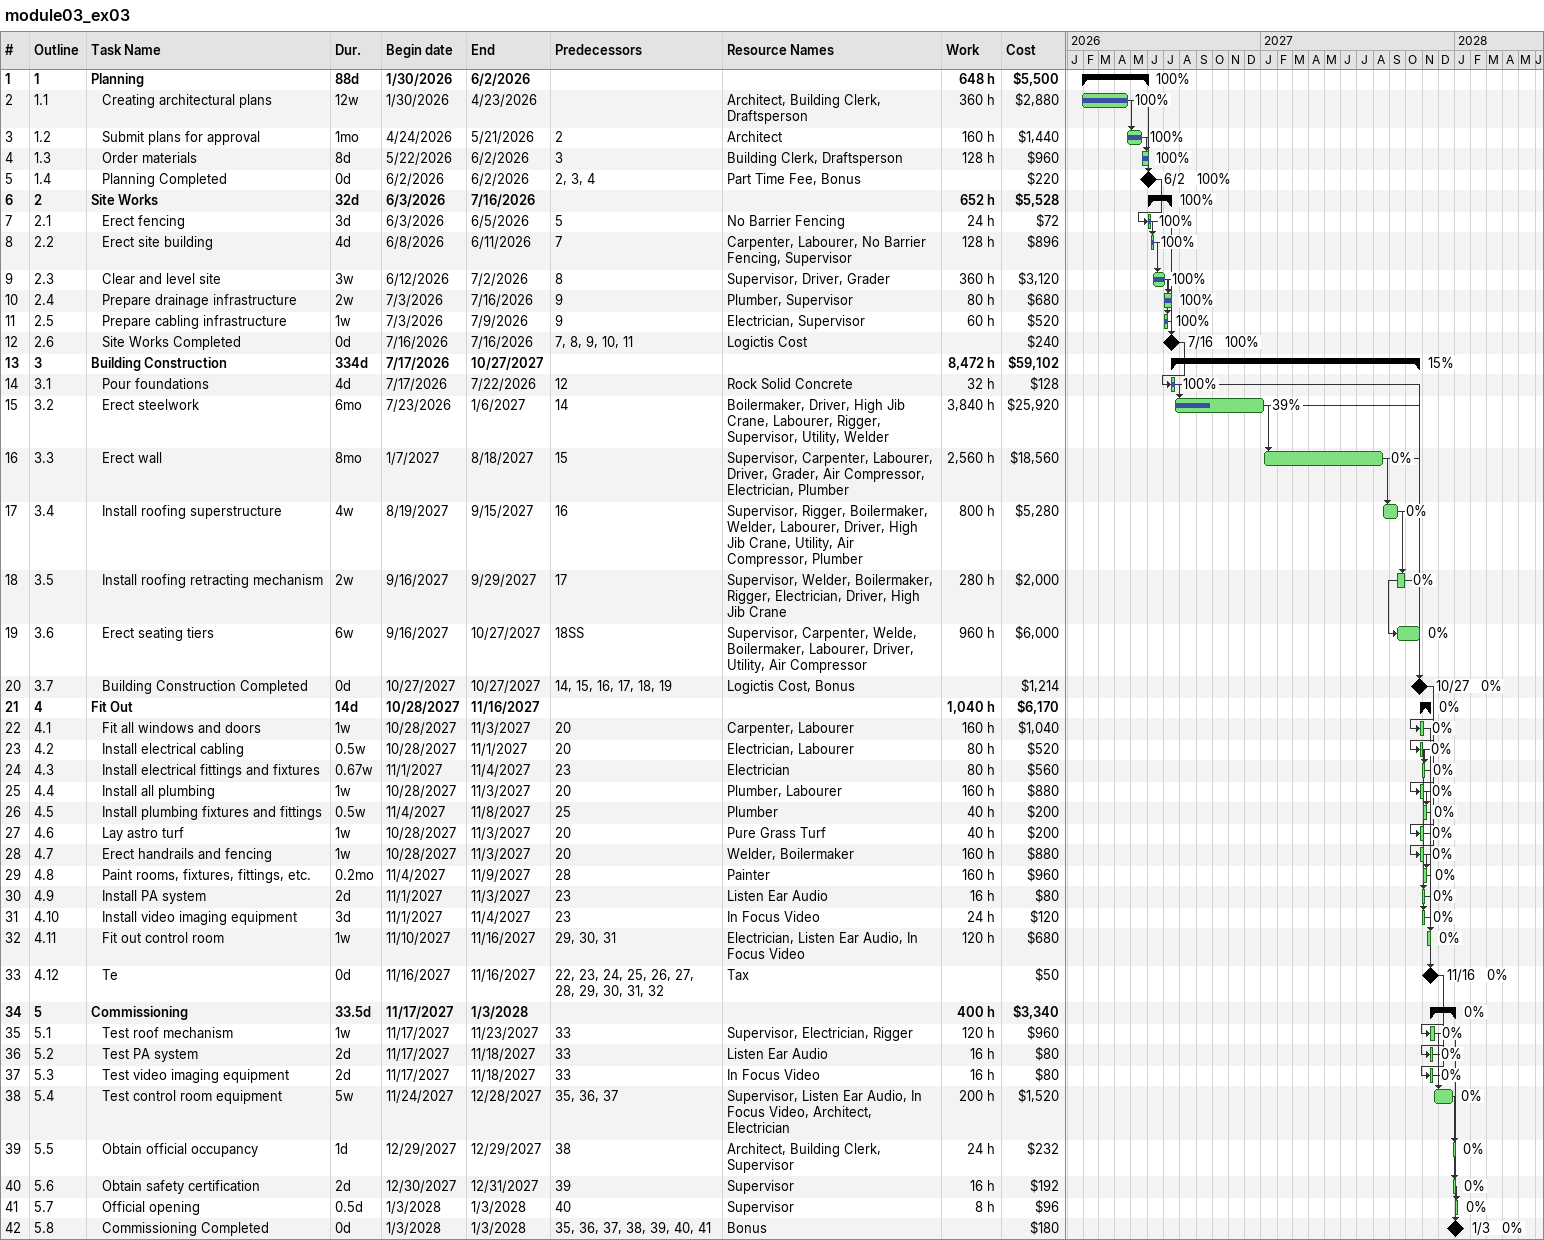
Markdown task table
module03_ex03

| ID | WBS | Task | Duration | Start | Finish | Predecessors | Resources | % complete | Work (h) | Cost ($) |
|---|---|---|---|---|---|---|---|---|---|---|
| 1 | 1 | **Planning** | 88d | 2026-01-30 | 2026-06-02 |  |  | 100 | 648 | 5500 |
| 2 | 1.1 | Creating architectural plans | 12w | 2026-01-30 | 2026-04-23 |  | Architect, Building Clerk, Draftsperson | 100 | 360 | 2880 |
| 3 | 1.2 | Submit plans for approval | 1mo | 2026-04-24 | 2026-05-21 | 2 | Architect | 100 | 160 | 1440 |
| 4 | 1.3 | Order materials | 8d | 2026-05-22 | 2026-06-02 | 3 | Building Clerk, Draftsperson | 100 | 128 | 960 |
| 5 | 1.4 | Planning Completed | 0d | 2026-06-02 | 2026-06-02 | 2, 3, 4 | Part Time Fee, Bonus | 100 |  | 220 |
| 6 | 2 | **Site Works** | 32d | 2026-06-03 | 2026-07-16 |  |  | 100 | 652 | 5528 |
| 7 | 2.1 | Erect fencing | 3d | 2026-06-03 | 2026-06-05 | 5 | No Barrier Fencing | 100 | 24 | 72 |
| 8 | 2.2 | Erect site building | 4d | 2026-06-08 | 2026-06-11 | 7 | Carpenter, Labourer, No Barrier Fencing, Supervisor | 100 | 128 | 896 |
| 9 | 2.3 | Clear and level site | 3w | 2026-06-12 | 2026-07-02 | 8 | Supervisor, Driver, Grader | 100 | 360 | 3120 |
| 10 | 2.4 | Prepare drainage infrastructure | 2w | 2026-07-03 | 2026-07-16 | 9 | Plumber, Supervisor | 100 | 80 | 680 |
| 11 | 2.5 | Prepare cabling infrastructure | 1w | 2026-07-03 | 2026-07-09 | 9 | Electrician, Supervisor | 100 | 60 | 520 |
| 12 | 2.6 | Site Works Completed | 0d | 2026-07-16 | 2026-07-16 | 7, 8, 9, 10, 11 | Logictis Cost | 100 |  | 240 |
| 13 | 3 | **Building Construction** | 334d | 2026-07-17 | 2027-10-27 |  |  | 15 | 8472 | 59102 |
| 14 | 3.1 | Pour foundations | 4d | 2026-07-17 | 2026-07-22 | 12 | Rock Solid Concrete | 100 | 32 | 128 |
| 15 | 3.2 | Erect steelwork | 6mo | 2026-07-23 | 2027-01-06 | 14 | Boilermaker, Driver, High Jib Crane, Labourer, Rigger, Supervisor, Utility, Welder | 39 | 3840 | 25920 |
| 16 | 3.3 | Erect wall | 8mo | 2027-01-07 | 2027-08-18 | 15 | Supervisor, Carpenter, Labourer, Driver, Grader, Air Compressor, Electrician, Plumber | 0 | 2560 | 18560 |
| 17 | 3.4 | Install roofing superstructure | 4w | 2027-08-19 | 2027-09-15 | 16 | Supervisor, Rigger, Boilermaker, Welder, Labourer, Driver, High Jib Crane, Utility, Air Compressor, Plumber | 0 | 800 | 5280 |
| 18 | 3.5 | Install roofing retracting mechanism | 2w | 2027-09-16 | 2027-09-29 | 17 | Supervisor, Welder, Boilermaker, Rigger, Electrician, Driver, High Jib Crane | 0 | 280 | 2000 |
| 19 | 3.6 | Erect seating tiers | 6w | 2027-09-16 | 2027-10-27 | 18SS | Supervisor, Carpenter, Welde, Boilermaker, Labourer, Driver, Utility, Air Compressor | 0 | 960 | 6000 |
| 20 | 3.7 | Building Construction Completed | 0d | 2027-10-27 | 2027-10-27 | 14, 15, 16, 17, 18, 19 | Logictis Cost, Bonus | 0 |  | 1214 |
| 21 | 4 | **Fit Out** | 14d | 2027-10-28 | 2027-11-16 |  |  | 0 | 1040 | 6170 |
| 22 | 4.1 | Fit all windows and doors | 1w | 2027-10-28 | 2027-11-03 | 20 | Carpenter, Labourer | 0 | 160 | 1040 |
| 23 | 4.2 | Install electrical cabling | 0.5w | 2027-10-28 | 2027-11-01 | 20 | Electrician, Labourer | 0 | 80 | 520 |
| 24 | 4.3 | Install electrical fittings and fixtures | 0.67w | 2027-11-01 | 2027-11-04 | 23 | Electrician | 0 | 80 | 560 |
| 25 | 4.4 | Install all plumbing | 1w | 2027-10-28 | 2027-11-03 | 20 | Plumber, Labourer | 0 | 160 | 880 |
| 26 | 4.5 | Install plumbing fixtures and fittings | 0.5w | 2027-11-04 | 2027-11-08 | 25 | Plumber | 0 | 40 | 200 |
| 27 | 4.6 | Lay astro turf | 1w | 2027-10-28 | 2027-11-03 | 20 | Pure Grass Turf | 0 | 40 | 200 |
| 28 | 4.7 | Erect handrails and fencing | 1w | 2027-10-28 | 2027-11-03 | 20 | Welder, Boilermaker | 0 | 160 | 880 |
| 29 | 4.8 | Paint rooms, fixtures, fittings, etc. | 0.2mo | 2027-11-04 | 2027-11-09 | 28 | Painter | 0 | 160 | 960 |
| 30 | 4.9 | Install PA system | 2d | 2027-11-01 | 2027-11-03 | 23 | Listen Ear Audio | 0 | 16 | 80 |
| 31 | 4.10 | Install video imaging equipment | 3d | 2027-11-01 | 2027-11-04 | 23 | In Focus Video | 0 | 24 | 120 |
| 32 | 4.11 | Fit out control room | 1w | 2027-11-10 | 2027-11-16 | 29, 30, 31 | Electrician, Listen Ear Audio, In Focus Video | 0 | 120 | 680 |
| 33 | 4.12 | Te | 0d | 2027-11-16 | 2027-11-16 | 22, 23, 24, 25, 26, 27, 28, 29, 30, 31, 32 | Tax | 0 |  | 50 |
| 34 | 5 | **Commissioning** | 33.5d | 2027-11-17 | 2028-01-03 |  |  | 0 | 400 | 3340 |
| 35 | 5.1 | Test roof mechanism | 1w | 2027-11-17 | 2027-11-23 | 33 | Supervisor, Electrician, Rigger | 0 | 120 | 960 |
| 36 | 5.2 | Test PA system | 2d | 2027-11-17 | 2027-11-18 | 33 | Listen Ear Audio | 0 | 16 | 80 |
| 37 | 5.3 | Test video imaging equipment | 2d | 2027-11-17 | 2027-11-18 | 33 | In Focus Video | 0 | 16 | 80 |
| 38 | 5.4 | Test control room equipment | 5w | 2027-11-24 | 2027-12-28 | 35, 36, 37 | Supervisor, Listen Ear Audio, In Focus Video, Architect, Electrician | 0 | 200 | 1520 |
| 39 | 5.5 | Obtain official occupancy | 1d | 2027-12-29 | 2027-12-29 | 38 | Architect, Building Clerk, Supervisor | 0 | 24 | 232 |
| 40 | 5.6 | Obtain safety certification | 2d | 2027-12-30 | 2027-12-31 | 39 | Supervisor | 0 | 16 | 192 |
| 41 | 5.7 | Official opening | 0.5d | 2028-01-03 | 2028-01-03 | 40 | Supervisor | 0 | 8 | 96 |
| 42 | 5.8 | Commissioning Completed | 0d | 2028-01-03 | 2028-01-03 | 35, 36, 37, 38, 39, 40, 41 | Bonus | 0 |  | 180 |
